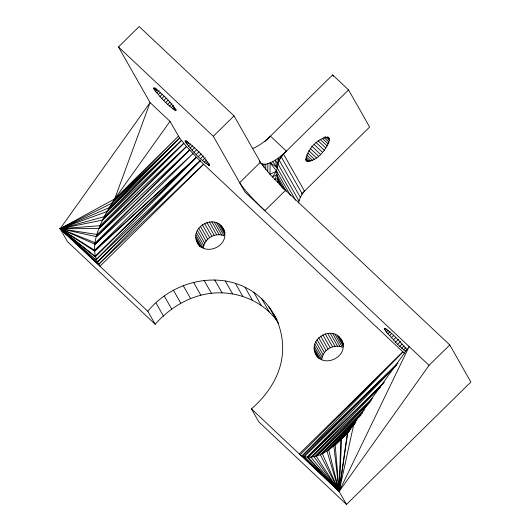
<?xml version="1.0" encoding="UTF-8"?>
<svg xmlns="http://www.w3.org/2000/svg" width="531" height="531" viewBox="0 0 531 531"><rect width="100%" height="100%" fill="white"/><g stroke="black" fill="none" stroke-linecap="round" stroke-linejoin="round"><path stroke-width="0.8" d="M329.346 140.469L329.373 139.109L328.37 137.337C318.381 137.038 305.883 150.618 306.248 160.495L306.925 161.205C317.299 161.437 326.286 149.609 329.346 140.469L325.218 136.58M199.61 246.304C184.111 227.839 218.925 209.579 225.071 232.903M278.596 323.24C266.436 304.402 244.22 293.577 222.097 292.873C196.218 291.931 171.958 305.172 155.198 324.282L147.817 311.299C175.157 277.607 228.795 267.69 261.81 298.887C276.678 312.918 284.277 333.767 282.373 354.071C280.474 375.882 267.597 394.825 251.448 408.89L258.823 421.873L346.504 504.45L470.864 382.035L449.79 344.944L282.937 187.768L269.947 174.307L259.208 161.139M262.427 165.294L262.453 163.96L261.252 163.289M263.92 167.232L263.98 164.252L262.453 163.96M265.692 169.402L265.799 164.159C273.923 162.393 280.461 156.645 286.382 151.123L348.562 89.918L332.618 74.904L264.684 141.777M267.71 171.779L267.876 163.681M295.588 200.194L276.943 167.378L270.179 162.838L269.947 174.307L276.591 171.088L277.846 163.727L280.839 156.087L302.272 193.981L300.347 197.3L298.376 203.015M317.565 357.058C303.825 340.159 334.49 321.998 342.628 342.143M346.504 504.45L339.13 491.467L340.749 439.595L347.254 433.196M298.92 200.824L277.846 163.727L278.052 158.225L300.347 197.3M251.448 408.89L339.13 491.467L341.639 438.765L350.805 428.895M261.245 163.628L234.045 115.884L139.188 26.55L118.459 46.954L150.067 102.596L170 121.367L114.656 198.979C103.552 216.854 85.484 245.873 99.994 266.257L203.625 164.245L404.595 353.48M345.143 435.281C334.052 445.947 318.992 461.651 302.079 455.917L402.903 351.92L300.188 454.715L302.079 455.917L339.13 491.467L347.473 432.3L350.858 428.929M396.325 364.983L304.356 456.833L339.13 491.467L347.905 431.829L409.135 346.577L339.13 491.467L303.287 456.401L396.279 364.883M216.621 222.808L224.002 235.791C215.294 232.06 204.302 238.519 203.373 247.957L195.999 234.974M334.995 334.284L342.369 347.267C333.66 343.537 322.669 349.989 321.746 359.427L314.365 346.444M396.498 365.155L307.23 457.364L339.13 491.467L353.792 424.189L355.564 422.444M281.198 156.884L283.634 153.711L279.273 160.203M147.817 311.299L60.136 228.715L114.656 198.979L150.067 102.596L60.136 228.715L67.51 241.705L155.198 324.282M286.116 191.18L276.797 174.772L274.912 179.67L277.547 178.363L276.591 171.088L270.179 162.838M382.931 383.833L308.212 457.35L339.13 491.467L429.068 365.341L449.79 344.944M302.272 193.981L304.522 191.107L283.448 154.017M179.644 138.1L109.034 207.721L60.136 228.715L94.724 250.327L196.49 157.262L203.625 164.245L98.487 264.571L60.136 228.715L106.671 211.637L179.644 138.1L111.689 203.32L60.136 228.715L96.025 259.792L196.49 157.262L186.474 146.556L179.644 138.1L170 121.367M98.487 264.571L200.081 160.847L96.025 259.792M349.285 430.88L335.167 444.812L339.13 491.467L311.013 457.31L380.296 387.225M111.689 203.32L178.429 136.201L114.656 198.979M97.166 262.473L200.081 160.847L97.067 262.241L60.136 228.715L102.403 220.119L181.429 140.503L106.671 211.637M181.429 140.503L104.122 216.708L60.136 228.715L94.671 251.209L196.49 157.262L95.295 256.871L60.136 228.715L98.992 228.536L183.733 143.35L102.403 220.119M196.49 157.262L95.129 256.207L60.136 228.715L96.523 236.667L186.474 146.556L98.992 228.536M349.152 430.767L333.833 445.841L339.13 491.467L316.237 456.162L370.047 402.252M183.733 143.35L100.127 225.728L60.136 228.715L95.069 244.293L189.58 150.007L96.523 236.667M371.574 399.976L313.927 456.667L339.13 491.467L322.297 453.627L361.053 415.03M362.64 412.793L320.22 454.496L339.13 491.467L328.662 449.81L352.186 426.499M353.361 425.338L354.542 424.169M186.474 146.556L97.18 234.51L60.136 228.715L95.354 242.793L189.58 150.007M153.857 88.916L153.525 88.186L153.877 87.748C162.453 93.841 170.783 101.66 176.113 110.68L175.761 110.727C167.212 105.005 160.017 97.127 153.857 88.916L155.012 87.781M154.528 89.958L156.26 88.259M155.51 91.286L157.242 89.58M156.778 92.845L159.081 90.582M158.284 94.611L160.588 92.341M159.997 96.509L162.3 94.246M161.849 98.494L164.152 96.224M163.794 100.498L166.097 98.235M165.772 102.47L168.075 100.2M167.716 104.341L170.02 102.071M169.575 106.054L171.878 103.784M171.294 107.561L173.597 105.297M172.807 108.815L174.54 107.116M174.088 109.778L175.237 108.649M175.077 110.421L176.232 109.293M185.346 141.857L184.98 141.06L185.365 140.582C194.718 147.233 203.804 155.762 209.619 165.599L209.241 165.652C199.908 159.406 192.063 150.817 185.346 141.857L186.494 140.722M186.076 142.992L187.801 141.292M187.151 144.439L188.877 142.733M188.525 146.144L190.828 143.881M190.178 148.063L192.481 145.799M192.036 150.14L194.339 147.87M194.061 152.304L196.941 149.47M94.724 250.327L192.952 153.618L95.069 244.293M429.068 365.341L244.93 191.93L213.316 136.288L234.045 115.884M196.185 154.494L199.065 151.66M198.342 156.638L201.216 153.804M200.466 158.676L203.34 155.849M202.49 160.548L205.371 157.714M204.362 162.194L206.665 159.931M206.021 163.561L207.747 161.862M207.409 164.617L209.134 162.917M208.491 165.32L209.645 164.185M260.389 162.254L239.66 182.657A29.232 2.94 45.5 0 0 264.856 210.701L285.585 190.297L280.627 184.947L280.249 185.12L277.547 178.363L277.554 182.405L278.835 181.775L282.074 187.483M301.648 193.934L369.636 127.015L348.562 89.918M407.025 349.544L405.299 351.243L397.619 344.314L386.429 332.114L384.63 329.532L385.778 328.397M385.36 330.667L387.086 328.968M386.429 332.114L388.154 330.415M387.809 333.82L390.112 331.556M389.455 335.745L391.759 333.475M391.32 337.816L393.624 335.552M393.345 339.979L395.648 337.716M395.462 342.17L398.343 339.336M397.619 344.314L400.5 341.479M399.743 346.358L402.047 344.088M401.775 348.23L404.078 345.96M403.646 349.869L405.95 347.606M299.272 453.932L402.903 351.92M355.73 422.53L326.917 450.859L339.13 491.467M335.167 444.812L345.177 435.002M346.351 433.847L349.298 430.966M307.23 457.364L384.457 382.101M283.587 153.837L286.382 151.123L270.438 136.109A29.232 10.255 -46.7 0 1 252.676 148.428M328.662 449.81L352.358 426.805M302.079 455.917L397.951 363.111M322.297 453.627L356.799 420.353M311.013 457.31L372.297 398.389M316.237 456.162L364.465 409.846M282.897 187.808L280.627 184.947M276.797 174.772L272.363 176.956L276.591 171.088L290.371 195.342M263.98 164.252L265.799 164.159M327.866 136.938L329.047 138.053M327.01 136.885L329.373 139.109M323.651 137.098L328.968 142.102M322.337 138.392L328.238 143.954M320.107 139.295L327.189 145.965M318.175 140.848L325.855 148.076M315.998 142.441L324.268 150.227M314.213 144.558L322.476 152.344M311.684 146.032L320.545 154.375M310.25 148.461L318.52 156.24M308.79 150.671L316.469 157.899M307.96 153.18L314.452 159.3M306.633 154.833L312.54 160.389M306.048 156.698L310.774 161.145M305.677 158.205L309.221 161.537M305.564 159.333L307.927 161.563M305.743 160.096L306.925 161.205M118.459 46.954L213.316 136.288M315.514 353.454C322.941 369.583 349.617 356.48 341.805 340.703M406.739 349.471C400.102 341.772 393.259 333.767 384.65 328.258L384.265 328.304L384.63 329.532M272.675 161.63L276.943 167.378L275.31 160.083L277.846 163.727M197.147 241.977C203.984 256.898 228.775 246.908 224.248 231.463M332.618 74.904L333.428 76.331M277.547 178.363L283.627 189.063L282.764 187.635M340.597 338.659L343.464 343.71M342.621 342.933L343.438 344.38M339.024 336.88L343.126 344.088M337.139 335.4L343.285 346.219M332.652 333.554L340.032 346.537M330.196 333.229L337.57 346.212M327.687 333.335L335.068 346.318M325.211 333.853L332.592 346.836M322.841 334.769L330.216 347.752M320.651 336.063L328.025 349.046M318.7 337.696L326.074 350.679M317.047 339.608L324.428 352.591M315.753 341.752L323.127 354.735M314.85 344.055L322.224 357.038M314.319 348.86L320.054 358.956M314.704 351.223L318.799 358.432M316.728 355.491L317.545 356.938M274.228 314.783L277.096 319.835M268.64 306.374L276.014 319.357M222.23 227.188L224.281 230.793M220.657 225.403L224.752 232.618M261.81 298.887L269.19 311.87M218.772 223.929L224.918 234.748M214.285 222.077L221.666 235.06M253.891 292.481L261.265 305.464M211.829 221.759L219.203 234.742M209.32 221.858L216.701 234.841M245.03 287.284L252.404 300.274M206.844 222.376L214.225 235.359M204.475 223.299L211.849 236.282M202.278 224.593L209.659 237.576M235.419 283.408L242.793 296.391M200.333 226.219L207.707 239.202M198.68 228.131L206.055 241.114M197.386 230.275L204.76 243.258M225.244 280.926L232.618 293.909M196.483 232.578L203.858 245.561M195.952 237.384L201.687 247.486M196.337 239.746L200.433 246.961M214.716 279.89L222.097 292.873M204.057 280.315L211.431 293.298M193.47 282.2L200.844 295.19M183.182 285.512L190.556 298.495M173.391 290.165L180.766 303.148M164.305 296.086L171.679 309.069M156.107 303.135L163.488 316.118"/></g></svg>
